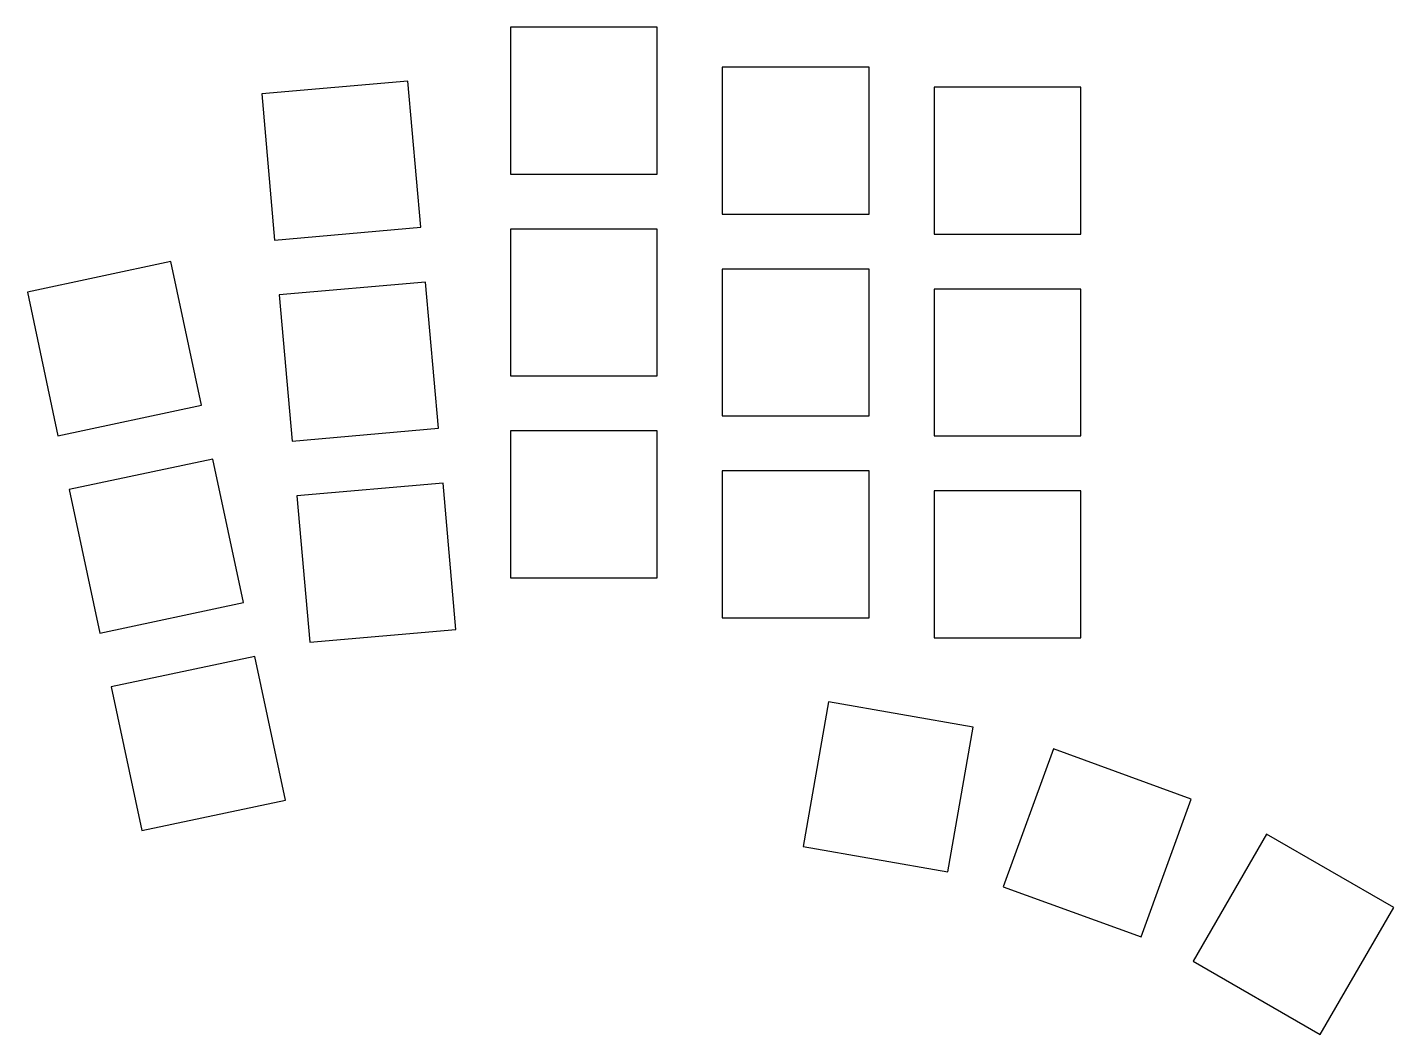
# Model space of a CAD drawing. Header units: millimetres. Extents: x -16 to 114, y -28 to 68.
import ezdxf

# ---------------------------------------------------------------- set-up
doc = ezdxf.new("R2010")
doc.units = ezdxf.units.MM

msp = doc.modelspace()

# ---------------------------------------------------------------- linework, layer by layer
for p, q in [((43.76, 68.28), (29.76, 68.28)), ((29.76, 68.28), (29.76, 54.28)), ((43.76, 54.28), (43.76, 68.28)), ((63.96, 64.47), (49.96, 64.47)), ((49.96, 64.47), (49.96, 50.47)), ((63.96, 50.47), (63.96, 64.47)), ((19.99, 63.16), (6.04, 61.94)), ((21.21, 49.21), (19.99, 63.16)), ((84.15, 62.56), (70.15, 62.56)), ((70.15, 62.56), (70.15, 48.56)), ((84.15, 48.56), (84.15, 62.56)), ((6.04, 61.94), (7.26, 47.99)), ((29.76, 54.28), (43.76, 54.28)), ((49.96, 50.47), (63.96, 50.47)), ((7.26, 47.99), (21.21, 49.21)), ((43.76, 49.04), (29.76, 49.04)), ((29.76, 49.04), (29.76, 35.04)), ((43.76, 35.04), (43.76, 49.04)), ((70.15, 48.56), (84.15, 48.56)), ((-2.61, 45.94), (-16.3, 43.03)), ((0.3, 32.25), (-2.61, 45.94)), ((63.96, 45.23), (49.96, 45.23)), ((49.96, 45.23), (49.96, 31.23)), ((63.96, 31.23), (63.96, 45.23)), ((-16.3, 43.03), (-13.39, 29.34)), ((21.67, 43.99), (7.72, 42.77)), ((22.89, 30.05), (21.67, 43.99)), ((84.15, 43.32), (70.15, 43.32)), ((70.15, 43.32), (70.15, 29.32)), ((84.15, 29.32), (84.15, 43.32)), ((7.72, 42.77), (8.94, 28.83)), ((29.76, 35.04), (43.76, 35.04)), ((-13.39, 29.34), (0.3, 32.25)), ((8.94, 28.83), (22.89, 30.05)), ((49.96, 31.23), (63.96, 31.23)), ((43.76, 29.8), (29.76, 29.8)), ((29.76, 29.8), (29.76, 15.8)), ((43.76, 15.8), (43.76, 29.8)), ((70.15, 29.32), (84.15, 29.32)), ((1.39, 27.12), (-12.3, 24.21)), ((4.3, 13.43), (1.39, 27.12)), ((23.34, 24.83), (9.4, 23.61)), ((24.56, 10.88), (23.34, 24.83)), ((63.96, 25.99), (49.96, 25.99)), ((49.96, 25.99), (49.96, 11.99)), ((63.96, 11.99), (63.96, 25.99)), ((-12.3, 24.21), (-9.39, 10.52)), ((9.4, 23.61), (10.62, 9.66)), ((84.15, 24.08), (70.15, 24.08)), ((70.15, 24.08), (70.15, 10.08)), ((84.15, 10.08), (84.15, 24.08)), ((29.76, 15.8), (43.76, 15.8)), ((-9.39, 10.52), (4.3, 13.43)), ((49.96, 11.99), (63.96, 11.99)), ((10.62, 9.66), (24.56, 10.88)), ((70.15, 10.08), (84.15, 10.08)), ((5.39, 8.3), (-8.3, 5.39)), ((8.3, -5.39), (5.39, 8.3)), ((-8.3, 5.39), (-5.39, -8.3)), ((60.09, 3.97), (57.66, -9.82)), ((73.88, 1.54), (60.09, 3.97)), ((71.45, -12.25), (73.88, 1.54)), ((81.52, -0.51), (76.73, -13.66)), ((94.67, -5.3), (81.52, -0.51)), ((-5.39, -8.3), (8.3, -5.39)), ((89.89, -18.45), (94.67, -5.3)), ((101.84, -8.64), (94.84, -20.76)), ((113.97, -15.64), (101.84, -8.64)), ((57.66, -9.82), (71.45, -12.25)), ((76.73, -13.66), (89.89, -18.45)), ((106.97, -27.76), (113.97, -15.64)), ((94.84, -20.76), (106.97, -27.76))]:
    msp.add_line(p, q)

doc.saveas('drawing.dxf')
